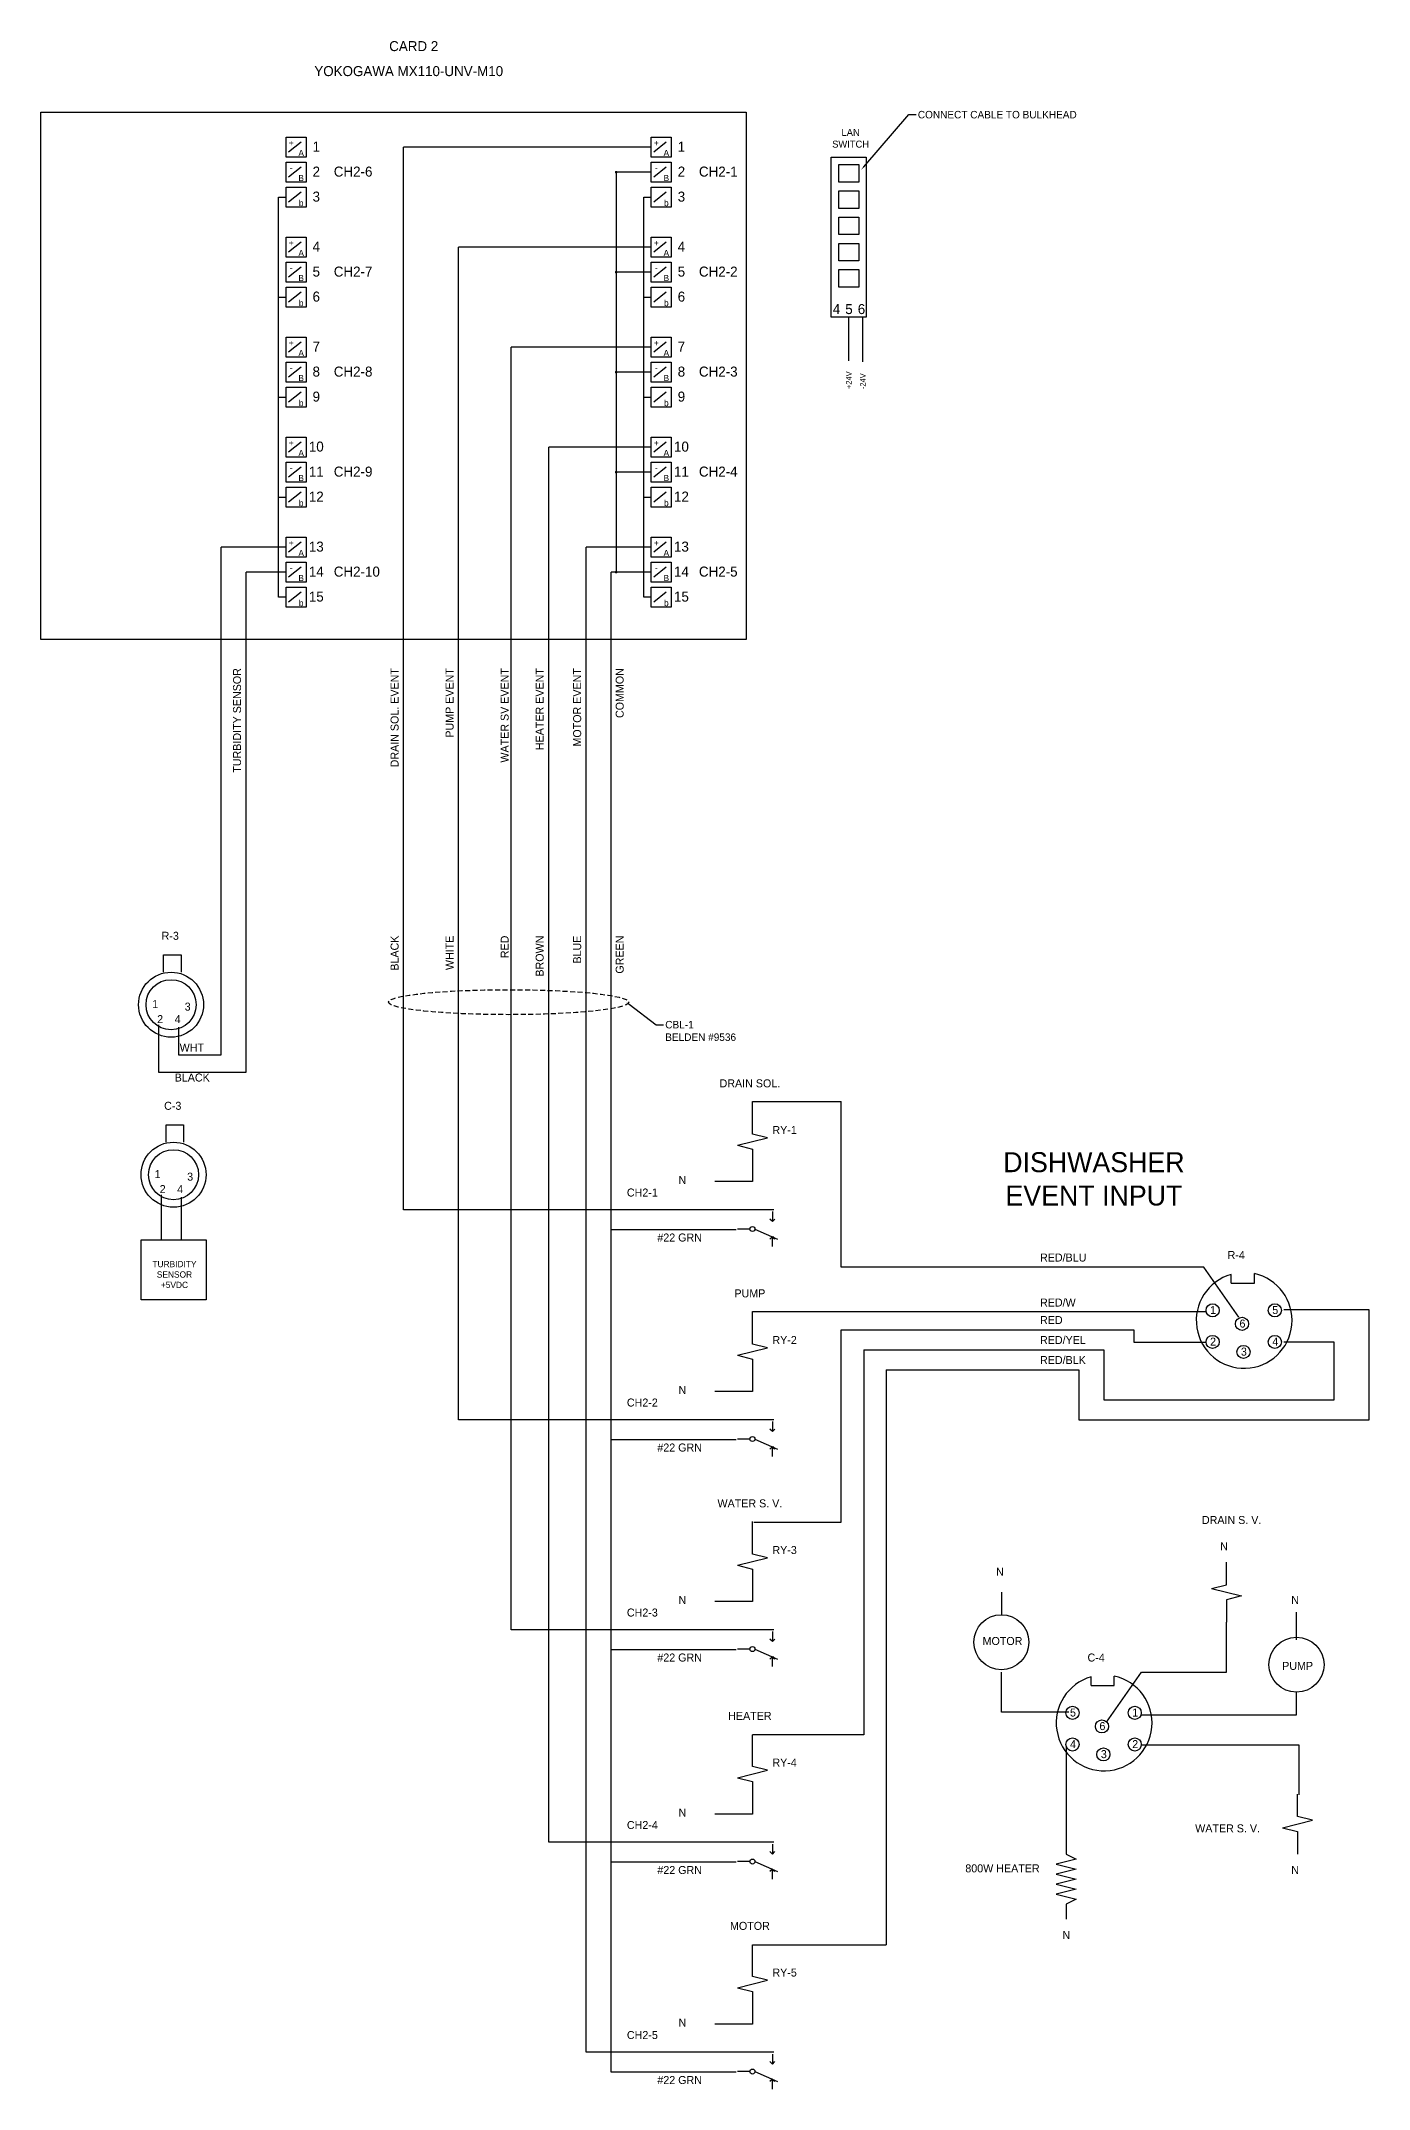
# Model space of a CAD drawing. Extents: x -159 to 139, y -25 to 155.
# Drawn here: x -51.9 to 14.5, y 52.8 to 155.2 of the extents above; entities that cross this region are included whole.
import ezdxf
from ezdxf import colors
from ezdxf.entities.mleader import LeaderData, LeaderLine
from ezdxf.enums import TextEntityAlignment as Align
from ezdxf.math import Vec2, Vec3

# ---------------------------------------------------------------- set-up
doc = ezdxf.new("R2010")
doc.units = 0
doc.header["$MEASUREMENT"] = 0
doc.linetypes.add('HIDDEN', pattern=[0.375, 0.25, -0.125])
doc.layers.get('0').update_dxf_attribs({"linetype": 'CONTINUOUS'})
for name, color, linetype in [('COMP', 3, 'CONTINUOUS'), ('DEVICE', 5, 'CONTINUOUS'), ('ELEC', 1, 'CONTINUOUS'), ('HIDDEN', 3, 'HIDDEN'), ('TEXT', 4, 'CONTINUOUS'), ('WIRE', 1, 'CONTINUOUS'), ('WIRE BIG', 1, 'CONTINUOUS'), ('WIRES', 1, 'CONTINUOUS')]:
    doc.layers.add(name, color=color, linetype=linetype)

# ---------------------------------------------------------------- blocks, each defined once
blk = doc.blocks.new('COILRY')
for p, q in [((0, -0.375), (0, 0)), ((-0.25, -0.5625), (0.25, -0.4375)), ((-0.25, -0.5625), (0, -0.625)), ((0.25, -0.4375), (0, -0.375)), ((0, -0.625), (0, -1))]:
    blk.add_line(p, q)
blk = doc.blocks.new('RESISTOR')
for p, q in [((-1, 0), (-0.625, 0)), ((-0.625, 0), (-0.5, 0.25)), ((-0.5, 0.25), (-0.375, -0.25)), ((-0.375, -0.25), (-0.25, 0.25)), ((-0.25, 0.25), (-0.125, -0.25)), ((-0.125, -0.25), (0, 0.25)), ((0, 0.25), (0.125, -0.25)), ((0.125, -0.25), (0.25, 0.25)), ((0.25, 0.25), (0.375, -0.25)), ((0.375, -0.25), (0.5, 0.25)), ((0.5, 0.25), (0.625, 0)), ((0.625, 0), (1, 0))]:
    blk.add_line(p, q)
blk = doc.blocks.new('*U33')
at = {"layer": 'COMP'}
blk.add_lwpolyline([(-0.5, 0.4375), (0.5, 0.4375), (0.5, -0.4375), (-0.5, -0.4375)], close=True, dxfattribs=at)
blk = doc.blocks.new('*U34')
at = {"layer": 'COMP', "color": 0, "linetype": 'ByBlock', "lineweight": -2, "transparency": 16777216}
for p in [(0, 5.25), (0, 3.9375), (0, 2.625), (0, 1.3125), (0, 0)]:
    blk.add_blockref('*U33', p, dxfattribs=at)

msp = doc.modelspace()

# ---------------------------------------------------------------- linework, layer by layer
at = {"layer": 'COMP'}
for p, q in [((-38.875, 150.125), (-39.5, 149.625)), ((-20.625, 150.125), (-21.25, 149.625)), ((-38.875, 148.875), (-39.5, 148.375)), ((-20.625, 148.875), (-21.25, 148.375)), ((-38.875, 147.625), (-39.5, 147.125)), ((-20.625, 147.625), (-21.25, 147.125)), ((-38.875, 145.125), (-39.5, 144.625)), ((-20.625, 145.125), (-21.25, 144.625)), ((-38.875, 143.875), (-39.5, 143.375)), ((-20.625, 143.875), (-21.25, 143.375)), ((-38.875, 142.625), (-39.5, 142.125)), ((-20.625, 142.625), (-21.25, 142.125)), ((-38.875, 140.125), (-39.5, 139.625)), ((-20.625, 140.125), (-21.25, 139.625)), ((-38.875, 138.875), (-39.5, 138.375)), ((-20.625, 138.875), (-21.25, 138.375)), ((-38.875, 137.625), (-39.5, 137.125)), ((-20.625, 137.625), (-21.25, 137.125)), ((-38.875, 135.125), (-39.5, 134.625)), ((-20.625, 135.125), (-21.25, 134.625)), ((-38.875, 133.875), (-39.5, 133.375)), ((-20.625, 133.875), (-21.25, 133.375)), ((-38.875, 132.625), (-39.5, 132.125)), ((-20.625, 132.625), (-21.25, 132.125)), ((-38.875, 130.125), (-39.5, 129.625)), ((-20.625, 130.125), (-21.25, 129.625)), ((-38.875, 128.875), (-39.5, 128.375)), ((-20.625, 128.875), (-21.25, 128.375)), ((-38.875, 127.625), (-39.5, 127.125)), ((-20.625, 127.625), (-21.25, 127.125)), ((-15.31837, 96.15731), (-15.44337, 96.28231)), ((-15.31837, 96.78231), (-15.31837, 96.78231)), ((-15.31837, 96.65731), (-15.31837, 96.15731)), ((-15.31837, 96.15731), (-15.19337, 96.28231)), ((-16.44337, 95.78231), (-17.06837, 95.78231)), ((-16.19337, 95.78231), (-15.06837, 95.28231)), ((-15.31837, 95.40731), (-15.44337, 95.28231)), ((-15.31837, 94.90731), (-15.31837, 95.40731)), ((-15.31837, 95.40731), (-15.31837, 95.28231)), ((-15.31837, 95.40731), (-15.19337, 95.28231)), ((-15.31837, 86.28231), (-15.31837, 86.28231)), ((-15.31837, 86.15731), (-15.31837, 85.65731)), ((-16.44337, 85.28231), (-17.06837, 85.28231)), ((-16.19337, 85.28231), (-15.06837, 84.78231)), ((-15.31837, 85.65731), (-15.44337, 85.78231)), ((-15.31837, 85.65731), (-15.19337, 85.78231)), ((-15.31837, 84.90731), (-15.44337, 84.78231)), ((-15.31837, 84.40731), (-15.31837, 84.90731)), ((-15.31837, 84.90731), (-15.31837, 84.78231)), ((-15.31837, 84.90731), (-15.19337, 84.78231)), ((-15.31837, 75.78231), (-15.31837, 75.78231)), ((-16.44337, 74.78231), (-17.06837, 74.78231)), ((-16.19337, 74.78231), (-15.06837, 74.28231)), ((-15.31837, 75.15731), (-15.44337, 75.28231)), ((-15.31837, 75.65731), (-15.31837, 75.15731)), ((-15.31837, 75.15731), (-15.19337, 75.28231)), ((-15.31837, 74.40731), (-15.44337, 74.28231)), ((-15.31837, 73.90731), (-15.31837, 74.40731)), ((-15.31837, 74.40731), (-15.31837, 74.28231)), ((-15.31837, 74.40731), (-15.19337, 74.28231)), ((-15.31837, 64.53231), (-15.44337, 64.65731)), ((-15.31837, 65.15731), (-15.31837, 65.15731)), ((-15.31837, 65.03231), (-15.31837, 64.53231)), ((-15.31837, 64.53231), (-15.19337, 64.65731)), ((-16.44337, 64.15731), (-17.06837, 64.15731)), ((-16.19337, 64.15731), (-15.06837, 63.65731)), ((-15.31837, 63.78231), (-15.44337, 63.65731)), ((-15.31837, 63.28231), (-15.31837, 63.78231)), ((-15.31837, 63.78231), (-15.31837, 63.65731)), ((-15.31837, 63.78231), (-15.19337, 63.65731)), ((-15.31837, 54.65731), (-15.31837, 54.65731)), ((-15.31837, 54.53231), (-15.31837, 54.03231)), ((-16.44337, 53.65731), (-17.06837, 53.65731)), ((-16.19337, 53.65731), (-15.06837, 53.15731)), ((-15.31837, 54.03231), (-15.44337, 54.15731)), ((-15.31837, 53.28231), (-15.44337, 53.15731)), ((-15.31837, 54.03231), (-15.19337, 54.15731)), ((-15.31837, 52.78231), (-15.31837, 53.28231)), ((-15.31837, 53.28231), (-15.31837, 53.15731)), ((-15.31837, 53.28231), (-15.19337, 53.15731))]:
    msp.add_line(p, q, dxfattribs=at)
for points in [[(-51.875, 151.625), (-16.625, 151.625), (-16.625, 125.25), (-51.875, 125.25)], [(-39.625, 150.375), (-38.625, 150.375), (-38.625, 149.375), (-39.625, 149.375)], [(-21.375, 150.375), (-20.375, 150.375), (-20.375, 149.375), (-21.375, 149.375)], [(-39.625, 149.125), (-38.625, 149.125), (-38.625, 148.125), (-39.625, 148.125)], [(-21.375, 149.125), (-20.375, 149.125), (-20.375, 148.125), (-21.375, 148.125)], [(-12.375, 149.375), (-10.625, 149.375), (-10.625, 141.375), (-12.375, 141.375)], [(-39.625, 147.875), (-38.625, 147.875), (-38.625, 146.875), (-39.625, 146.875)], [(-21.375, 147.875), (-20.375, 147.875), (-20.375, 146.875), (-21.375, 146.875)], [(-39.625, 145.375), (-38.625, 145.375), (-38.625, 144.375), (-39.625, 144.375)], [(-21.375, 145.375), (-20.375, 145.375), (-20.375, 144.375), (-21.375, 144.375)], [(-39.625, 144.125), (-38.625, 144.125), (-38.625, 143.125), (-39.625, 143.125)], [(-21.375, 144.125), (-20.375, 144.125), (-20.375, 143.125), (-21.375, 143.125)], [(-39.625, 142.875), (-38.625, 142.875), (-38.625, 141.875), (-39.625, 141.875)], [(-21.375, 142.875), (-20.375, 142.875), (-20.375, 141.875), (-21.375, 141.875)], [(-39.625, 140.375), (-38.625, 140.375), (-38.625, 139.375), (-39.625, 139.375)], [(-21.375, 140.375), (-20.375, 140.375), (-20.375, 139.375), (-21.375, 139.375)], [(-39.625, 139.125), (-38.625, 139.125), (-38.625, 138.125), (-39.625, 138.125)], [(-21.375, 139.125), (-20.375, 139.125), (-20.375, 138.125), (-21.375, 138.125)], [(-39.625, 137.875), (-38.625, 137.875), (-38.625, 136.875), (-39.625, 136.875)], [(-21.375, 137.875), (-20.375, 137.875), (-20.375, 136.875), (-21.375, 136.875)], [(-39.625, 135.375), (-38.625, 135.375), (-38.625, 134.375), (-39.625, 134.375)], [(-21.375, 135.375), (-20.375, 135.375), (-20.375, 134.375), (-21.375, 134.375)], [(-39.625, 134.125), (-38.625, 134.125), (-38.625, 133.125), (-39.625, 133.125)], [(-21.375, 134.125), (-20.375, 134.125), (-20.375, 133.125), (-21.375, 133.125)], [(-39.625, 132.875), (-38.625, 132.875), (-38.625, 131.875), (-39.625, 131.875)], [(-21.375, 132.875), (-20.375, 132.875), (-20.375, 131.875), (-21.375, 131.875)], [(-39.625, 130.375), (-38.625, 130.375), (-38.625, 129.375), (-39.625, 129.375)], [(-21.375, 130.375), (-20.375, 130.375), (-20.375, 129.375), (-21.375, 129.375)], [(-39.625, 129.125), (-38.625, 129.125), (-38.625, 128.125), (-39.625, 128.125)], [(-21.375, 129.125), (-20.375, 129.125), (-20.375, 128.125), (-21.375, 128.125)], [(-39.625, 127.875), (-38.625, 127.875), (-38.625, 126.875), (-39.625, 126.875)], [(-21.375, 127.875), (-20.375, 127.875), (-20.375, 126.875), (-21.375, 126.875)], [(-46.875, 95.25), (-43.625, 95.25), (-43.625, 92.25), (-46.875, 92.25)]]:
    msp.add_lwpolyline(points, close=True, dxfattribs=at)
for centre in [(-16.31837, 95.78231), (-16.31837, 85.28231), (-16.31837, 74.78231), (-16.31837, 64.15731), (-16.31837, 53.65731)]:
    msp.add_circle(centre, 0.125, dxfattribs=at)
at = {"layer": 'DEVICE'}
for p, q in [((-45.75, 108.625), (-45.75, 109.5)), ((-45.75, 109.5), (-44.875, 109.5)), ((-44.875, 109.5), (-44.875, 108.625)), ((-45.625, 100.125), (-45.625, 101)), ((-45.625, 101), (-44.75, 101)), ((-44.75, 101), (-44.75, 100.125)), ((7.6092, 93.08039), (7.6092, 93.51556)), ((8.76899, 93.08039), (8.76899, 93.55131)), ((7.6092, 93.08039), (8.76899, 93.08039)), ((0.6092, 72.95539), (0.6092, 73.39056)), ((0.6092, 72.95539), (1.76899, 72.95539)), ((1.76899, 72.95539), (1.76899, 73.42631))]:
    msp.add_line(p, q, dxfattribs=at)
for centre, radius in [((-45.375, 107), 1.625), ((-45.375, 107), 1.25), ((-45.25, 98.5), 1.625), ((-45.25, 98.5), 1.25), ((6.68257, 91.71691), 0.32871), ((8.15193, 91.03915), 0.32871), ((9.79082, 91.71691), 0.32871), ((6.68257, 90.13715), 0.32871), ((9.79082, 90.13715), 0.32871), ((8.22339, 89.63775), 0.32871), ((-3.875, 75.125), 1.375), ((10.875, 74), 1.375), ((-0.31743, 71.59191), 0.32871), ((2.79082, 71.59191), 0.32871), ((1.15193, 70.91415), 0.32871), ((-0.31743, 70.01215), 0.32871), ((1.22339, 69.51275), 0.32871), ((2.79082, 70.01215), 0.32871)]:
    msp.add_circle(centre, radius, dxfattribs=at)
for centre in [(8.26066, 91.21192), (1.26066, 71.08692)]:
    msp.add_arc(centre, 2.39398, 105.7907503, 77.7407619, dxfattribs=at)
at = {"layer": 'ELEC'}
for p, q in [((-21.375, 149.875), (-33.75, 149.875)), ((-33.75, 96.75), (-33.75, 149.875)), ((-21.375, 148.625), (-23.125, 148.625)), ((-23.125, 148.625), (-23.125, 128.625)), ((-40, 127.375), (-40, 147.375)), ((-40, 147.375), (-39.625, 147.375)), ((-21.75, 127.375), (-21.75, 147.375)), ((-21.75, 147.375), (-21.375, 147.375)), ((-21.375, 144.875), (-31, 144.875)), ((-31, 86.25), (-31, 144.875)), ((-21.375, 143.625), (-23.125, 143.625)), ((-40, 142.375), (-39.625, 142.375)), ((-21.75, 142.375), (-21.375, 142.375)), ((-21.375, 139.875), (-28.375, 139.875)), ((-28.375, 75.75), (-28.375, 139.875)), ((-21.375, 138.625), (-23.125, 138.625)), ((-40, 137.375), (-39.625, 137.375)), ((-21.75, 137.375), (-21.375, 137.375)), ((-21.375, 134.875), (-26.5, 134.875)), ((-26.5, 65.125), (-26.5, 134.875)), ((-21.375, 133.625), (-23.125, 133.625)), ((-40, 132.375), (-39.625, 132.375)), ((-21.75, 132.375), (-21.375, 132.375)), ((-39.625, 129.875), (-42.875, 129.875)), ((-42.875, 104.5), (-42.875, 129.875)), ((-21.375, 129.875), (-24.625, 129.875)), ((-24.625, 54.625), (-24.625, 129.875)), ((-39.625, 128.625), (-41.625, 128.625)), ((-41.625, 103.625), (-41.625, 128.625)), ((-21.375, 128.625), (-23.375, 128.625)), ((-23.375, 53.625), (-23.375, 128.625)), ((-39.625, 127.375), (-40, 127.375)), ((-21.375, 127.375), (-21.75, 127.375)), ((-46, 106), (-46, 103.625)), ((-45, 105.875), (-45, 104.5)), ((-45, 104.5), (-42.875, 104.5)), ((-46, 103.625), (-41.625, 103.625)), ((-11.875, 93.875), (-11.875, 102.15731)), ((-45.875, 97.5), (-45.875, 95.25)), ((-44.875, 97.375), (-44.875, 95.25)), ((6.25, 93.875), (-11.875, 93.875)), ((8, 91.375), (6.24074, 93.875)), ((1.375, 71.125), (3.13426, 73.625)), ((3.125, 73.625), (7.375, 73.625))]:
    msp.add_line(p, q, dxfattribs=at)
at = {"layer": 'HIDDEN'}
msp.add_ellipse((-28.5, 107.125), major_axis=(6, 0), ratio=0.104166667, dxfattribs=at)
at = {"layer": 'WIRE'}
for p, q in [((-16.31837, 102.15731), (-11.875, 102.15731)), ((-15.25, 96.75), (-33.75, 96.75)), ((-17.125, 95.75), (-23.375, 95.75)), ((-16.31837, 91.65731), (6.375, 91.65731)), ((14.5, 91.75), (10.25, 91.75)), ((-11.875, 81.125), (-11.875, 90.75)), ((2.75, 90.125), (6.375, 90.125)), ((12.75, 90.125), (10.25, 90.125)), ((-15.25, 86.25), (-31, 86.25)), ((-17.125, 85.25), (-23.375, 85.25)), ((-16.25, 81.125), (-11.875, 81.125)), ((-3.875, 77.625), (-3.875, 76.5)), ((7.375, 73.625), (7.375, 76.125)), ((10.875, 75.25), (10.875, 76.625)), ((-15.25, 75.75), (-28.375, 75.75)), ((-17.125, 74.75), (-23.375, 74.75)), ((-3.875, 71.625), (-3.875, 73.625)), ((10.875, 71.5), (10.875, 72.625)), ((-0.5, 71.625), (-3.875, 71.625)), ((3.125, 71.5), (10.875, 71.5)), ((-0.625, 65.125), (-0.625, 69.875)), ((3.125, 70), (11, 70)), ((11, 70), (11, 67.5)), ((-15.25, 65.125), (-26.5, 65.125)), ((-17.125, 64.125), (-23.375, 64.125)), ((-16.31837, 60), (-9.625, 60)), ((-15.25, 54.625), (-24.625, 54.625)), ((-17.125, 53.625), (-23.375, 53.625))]:
    msp.add_line(p, q, dxfattribs=at)
at = {"layer": 'WIRE', "linetype": 'ByBlock'}
for p, q in [((14.5, 86.25), (14.5, 91.75)), ((-11.875, 90.75), (2.75, 90.75)), ((2.75, 90.75), (2.75, 90.125)), ((12.75, 87.25), (12.75, 90.125)), ((-10.75, 89.75), (-10.75, 70.5)), ((-10.75, 89.75), (1.25, 89.75)), ((1.25, 89.75), (1.25, 87.25)), ((-9.625, 88.75), (-9.625, 60)), ((-9.625, 88.75), (0, 88.75)), ((0, 88.75), (0, 86.25)), ((1.25, 87.25), (12.75, 87.25)), ((0, 86.25), (14.5, 86.25)), ((-10.75, 70.5), (-16.31837, 70.5))]:
    msp.add_line(p, q, dxfattribs=at)
at = {"layer": 'WIRE', "linetype": 'ByBlock', "const_width": 0.04756}
for points in [[(-23.16372, 148.625, 1), (-23.08628, 148.625, 1)], [(-23.16372, 143.625, 1), (-23.08628, 143.625, 1)], [(-23.16372, 138.625, 1), (-23.08628, 138.625, 1)], [(-23.16372, 133.625, 1), (-23.08628, 133.625, 1)], [(-23.16372, 128.625, 1), (-23.08628, 128.625, 1)]]:
    msp.add_lwpolyline(points, format="xyb", close=True, dxfattribs=at)
at = {"layer": 'WIRE BIG'}
for p, q in [((-11.5, 139.18707), (-11.5, 141.375)), ((-10.8, 139.13707), (-10.8, 141.375))]:
    msp.add_line(p, q, dxfattribs=at)
at = {"layer": 'WIRES'}
for p, q in [((-16.31837, 101.65731), (-16.31837, 102.15731)), ((-16.31837, 98.65731), (-16.31837, 98.15731)), ((-16.31837, 98.15731), (-18.19337, 98.15731)), ((-16.31837, 91.15731), (-16.31837, 91.65731)), ((-16.31837, 88.15731), (-16.31837, 87.65731)), ((-16.31837, 87.65731), (-18.19337, 87.65731)), ((-16.31837, 80.65731), (-16.31837, 81.15731)), ((-16.31837, 77.15731), (-18.19337, 77.15731)), ((-16.31837, 77.65731), (-16.31837, 77.15731)), ((-16.31837, 70.03231), (-16.31837, 70.5)), ((-16.31837, 67.03231), (-16.31837, 66.53231)), ((-16.31837, 66.53231), (-18.19337, 66.53231)), ((-16.31837, 59.53231), (-16.31837, 60)), ((-16.31837, 56.53231), (-16.31837, 56.03231)), ((-16.31837, 56.03231), (-18.19337, 56.03231))]:
    msp.add_line(p, q, dxfattribs=at)

# ---------------------------------------------------------------- block references
at = {"layer": 'COMP'}
msp.add_blockref('*U34', (-11.5, 143.3125), dxfattribs=at)
at = {"layer": 'COMP', "xscale": 3, "yscale": 3, "zscale": 3}
for p in [(-16.31837, 101.65731), (-16.31837, 91.15731), (-16.31837, 80.65731), (-16.31837, 70.03231), (10.93163, 67.53231), (-16.31837, 59.53231)]:
    msp.add_blockref('COILRY', p, dxfattribs=at)
at = {"layer": 'COMP'}
for name, p, xscale, yscale, zscale, rotation in [('COILRY', (7.375, 76.125), -3, 3, 3, 180), ('RESISTOR', (-0.63134, 63.28231), 2, 2, 2, 270)]:
    msp.add_blockref(name, p, dxfattribs=dict(at, xscale=xscale, yscale=yscale, zscale=zscale, rotation=rotation))

# ---------------------------------------------------------------- texts
for s, height, p in [('CARD 2', 0.5, (-33.24539, 154.67717)), ('YOKOGAWA MX110-UNV-M10', 0.5, (-33.49539, 153.42717)), ('+', 0.3125, (-39.37039, 149.92717)), ('A', 0.3125, (-38.87039, 149.42717)), ('1', 0.5, (-38.11539, 149.65329)), ('+', 0.3125, (-21.12039, 149.92717)), ('A', 0.3125, (-20.62039, 149.42717)), ('1', 0.5, (-19.86539, 149.65329)), ('-', 0.3125, (-39.37039, 148.67717)), ('B', 0.3125, (-38.87039, 148.17717)), ('2', 0.5, (-38.11539, 148.40329)), ('-', 0.3125, (-21.12039, 148.67717)), ('B', 0.3125, (-20.62039, 148.17717)), ('2', 0.5, (-19.86539, 148.40329)), ('3', 0.5, (-38.11539, 147.15329)), ('3', 0.5, (-19.86539, 147.15329)), ('b', 0.3125, (-38.87039, 146.92717)), ('b', 0.3125, (-20.62039, 146.92717)), ('+', 0.3125, (-39.37039, 144.92717)), ('A', 0.3125, (-38.87039, 144.42717)), ('4', 0.5, (-38.11539, 144.65329)), ('+', 0.3125, (-21.12039, 144.92717)), ('A', 0.3125, (-20.62039, 144.42717)), ('4', 0.5, (-19.86539, 144.65329)), ('-', 0.3125, (-39.37039, 143.67717)), ('B', 0.3125, (-38.87039, 143.17717)), ('5', 0.5, (-38.11539, 143.40329)), ('-', 0.3125, (-21.12039, 143.67717)), ('B', 0.3125, (-20.62039, 143.17717)), ('5', 0.5, (-19.86539, 143.40329)), ('6', 0.5, (-38.11539, 142.15329)), ('6', 0.5, (-19.86539, 142.15329)), ('b', 0.3125, (-38.87039, 141.92717)), ('b', 0.3125, (-20.62039, 141.92717)), ('4', 0.5, (-12.11539, 141.52829)), ('5', 0.5, (-11.49039, 141.52829)), ('6', 0.5, (-10.86539, 141.52829)), ('+', 0.3125, (-39.37039, 139.92717)), ('A', 0.3125, (-38.87039, 139.42717)), ('7', 0.5, (-38.11539, 139.65329)), ('+', 0.3125, (-21.12039, 139.92717)), ('A', 0.3125, (-20.62039, 139.42717)), ('7', 0.5, (-19.86539, 139.65329)), ('-', 0.3125, (-39.37039, 138.67717)), ('B', 0.3125, (-38.87039, 138.17717)), ('8', 0.5, (-38.11539, 138.40329)), ('-', 0.3125, (-21.12039, 138.67717)), ('B', 0.3125, (-20.62039, 138.17717)), ('8', 0.5, (-19.86539, 138.40329)), ('b', 0.3125, (-38.87039, 136.92717)), ('9', 0.5, (-38.11539, 137.15329)), ('b', 0.3125, (-20.62039, 136.92717)), ('9', 0.5, (-19.86539, 137.15329)), ('+', 0.3125, (-39.37039, 134.92717)), ('+', 0.3125, (-21.12039, 134.92717)), ('A', 0.3125, (-38.87039, 134.42717)), ('10', 0.5, (-38.11539, 134.65329)), ('A', 0.3125, (-20.62039, 134.42717)), ('10', 0.5, (-19.86539, 134.65329)), ('-', 0.3125, (-39.37039, 133.67717)), ('B', 0.3125, (-38.87039, 133.17717)), ('11', 0.5, (-38.11539, 133.40329)), ('-', 0.3125, (-21.12039, 133.67717)), ('B', 0.3125, (-20.62039, 133.17717)), ('11', 0.5, (-19.86539, 133.40329)), ('b', 0.3125, (-38.87039, 131.92717)), ('12', 0.5, (-38.11539, 132.15329)), ('b', 0.3125, (-20.62039, 131.92717)), ('12', 0.5, (-19.86539, 132.15329)), ('+', 0.3125, (-39.37039, 129.92717)), ('13', 0.5, (-38.11539, 129.65329)), ('+', 0.3125, (-21.12039, 129.92717)), ('13', 0.5, (-19.86539, 129.65329)), ('A', 0.3125, (-38.87039, 129.42717)), ('A', 0.3125, (-20.62039, 129.42717)), ('-', 0.3125, (-39.37039, 128.67717)), ('B', 0.3125, (-38.87039, 128.17717)), ('14', 0.5, (-38.11539, 128.40329)), ('-', 0.3125, (-21.12039, 128.67717)), ('B', 0.3125, (-20.62039, 128.17717)), ('14', 0.5, (-19.86539, 128.40329)), ('b', 0.3125, (-38.87039, 126.92717)), ('15', 0.5, (-38.11539, 127.15329)), ('b', 0.3125, (-20.62039, 126.92717)), ('15', 0.5, (-19.86539, 127.15329))]:
    msp.add_text(s, height=height).set_placement(p, align=Align.CENTER)
for s, p in [('CH2-6', (-37.24039, 148.40329)), ('CH2-1', (-18.99039, 148.40329)), ('CH2-7', (-37.24039, 143.40329)), ('CH2-2', (-18.99039, 143.40329)), ('CH2-8', (-37.24039, 138.40329)), ('CH2-3', (-18.99039, 138.40329)), ('CH2-9', (-37.24039, 133.40329)), ('CH2-4', (-18.99039, 133.40329)), ('CH2-10', (-37.24039, 128.40329)), ('CH2-5', (-18.99039, 128.40329))]:
    msp.add_text(s, height=0.5).set_placement(p)
at = {"attachment_point": 2}
for s, insert, char_height, width in [('LAN\\PSWITCH', (-11.40993, 150.78587), 0.35, 3.3171432), ('TURBIDITY\\PSENSOR\\P+5VDC', (-45.20352, 94.18633), 0.3125, 2.369388)]:
    msp.add_mtext(s, dxfattribs=dict(at, insert=insert, char_height=char_height, width=width))
at = {"layer": 'TEXT'}
for s, p in [('+24V', (-11.5, 138.22284)), ('-24V', (-10.8, 138.17284))]:
    msp.add_text(s, height=0.28, rotation=90, dxfattribs=at).set_placement(p, align=Align.MIDDLE_CENTER)
for s, p in [('TURBIDITY SENSOR', (-41.87663, 123.82833)), ('DRAIN SOL. EVENT', (-34.00163, 123.82833)), ('PUMP EVENT', (-31.25163, 123.82833)), ('WATER SV EVENT', (-28.50163, 123.82833)), ('HEATER EVENT', (-26.75163, 123.82833)), ('MOTOR EVENT', (-24.87663, 123.82833)), ('COMMON', (-22.75163, 123.82833)), ('BLACK', (-34.00163, 110.45333)), ('WHITE', (-31.25163, 110.45333)), ('RED', (-28.50163, 110.45333)), ('BROWN', (-26.75163, 110.45333)), ('BLUE', (-24.87663, 110.45333)), ('GREEN', (-22.75163, 110.45333))]:
    msp.add_text(s, height=0.4, rotation=90, dxfattribs=at).set_placement(p, align=Align.RIGHT)
for s, p in [('R-3', (-45.8453, 110.24317)), ('1', (-46.31837, 106.82756)), ('3', (-44.69337, 106.70256)), ('2', (-46.06837, 106.07756)), ('4', (-45.19337, 106.07756)), ('WHT', (-44.94337, 104.65731)), ('BLACK', (-45.19337, 103.15731)), ('C-3', (-45.7203, 101.74317)), ('RY-1', (-15.31837, 100.53231)), ('1', (-46.19337, 98.32756)), ('3', (-44.56837, 98.20256)), ('2', (-45.94337, 97.57756)), ('4', (-45.06837, 97.57756)), ('#22 GRN', (-21.06837, 95.15731)), ('RED/BLU', (-1.94337, 94.15731)), ('R-4', (7.43163, 94.28231)), ('RED/W', (-1.94337, 91.90731)), ('RED', (-1.94337, 91.03231)), ('1', (6.55663, 91.53231)), ('6', (8.02598, 90.85455)), ('5', (9.66488, 91.53231)), ('RY-2', (-15.31837, 90.03231)), ('RED/YEL', (-1.94337, 90.03231)), ('2', (6.55663, 89.95256)), ('4', (9.66488, 89.95256)), ('RED/BLK', (-1.94337, 89.03231)), ('3', (8.09744, 89.45315)), ('#22 GRN', (-21.06837, 84.65731)), ('RY-3', (-15.31837, 79.53231)), ('#22 GRN', (-21.06837, 74.15731)), ('C-4', (0.43163, 74.15731)), ('5', (-0.44337, 71.40731)), ('1', (2.66488, 71.40731)), ('6', (1.02598, 70.72955)), ('4', (-0.44337, 69.82756)), ('3', (1.09744, 69.32815)), ('2', (2.66488, 69.82756)), ('RY-4', (-15.31837, 68.90731)), ('#22 GRN', (-21.06837, 63.53231)), ('RY-5', (-15.31837, 58.40731)), ('#22 GRN', (-21.06837, 53.03231))]:
    msp.add_text(s, height=0.4, dxfattribs=at).set_placement(p)
for s, p in [('DRAIN SOL.', (-16.44337, 102.86565)), ('N', (-19.81837, 98.03231)), ('CH2-1', (-21.81837, 97.40731)), ('PUMP', (-16.44337, 92.36565)), ('CH2-2', (-21.81837, 86.90731)), ('N', (-19.81837, 87.53231)), ('WATER S. V.', (-16.44337, 81.86565)), ('DRAIN S. V.', (7.634, 81.03492)), ('N', (7.25, 79.725)), ('N', (-3.94337, 78.44269)), ('CH2-3', (-21.81837, 76.40731)), ('N', (-19.81837, 77.03231)), ('N', (10.80663, 77.03231)), ('MOTOR', (-3.81837, 74.98435)), ('PUMP', (10.93163, 73.74065)), ('HEATER', (-16.44337, 71.24065)), ('N', (-19.81837, 66.40731)), ('CH2-4', (-21.81837, 65.78231)), ('WATER S. V.', (7.43163, 65.61565)), ('800W HEATER', (-3.81837, 63.61565)), ('N', (10.80663, 63.53231)), ('MOTOR', (-16.44337, 60.74065)), ('N', (-0.63134, 60.28231)), ('CH2-5', (-21.81837, 55.28231)), ('N', (-19.81837, 55.90731))]:
    msp.add_text(s, height=0.4, dxfattribs=at).set_placement(p, align=Align.CENTER)
at = {"layer": 'TEXT', "insert": (0.75, 99.625), "char_height": 1, "width": 22.25, "attachment_point": 2}
msp.add_mtext('DISHWASHER\\PEVENT INPUT', dxfattribs=at)

# ---------------------------------------------------------------- leaders
at = {"layer": 'TEXT'}
ml = msp.add_multileader_mtext('Standard', dxfattribs=at)
ml.set_content('CONNECT CABLE TO BULKHEAD', color=256)
ml.set_leader_properties()
ml.build(insert=Vec2(0, 0))
ml.multileader.update_dxf_attribs({"dogleg_length": 0.36, "arrow_head_size": 0.18})
ctx = ml.context
ctx.base_point, ctx.char_height, ctx.arrow_head_size, ctx.landing_gap_size, ctx.plane_origin = Vec3(-8.14, 151.5), 0.375, 0.18, 0.09, Vec3(-10.875, 148.75)
notes = []
notes.append((ctx, [(0, (1, 1, 0), (-8.5, 151.5), (1, 0), 0.36, [(0, [(-10.875, 148.75)], 0, [])])]))
ctx.mtext.insert, ctx.mtext.flow_direction = Vec3(-8.05, 151.6875), 5
ml = msp.add_multileader_mtext('Standard', dxfattribs=at)
ml.set_content('CBL-1\\PBELDEN #9536', color=256)
ml.set_leader_properties()
ml.build(insert=Vec2(0, 0))
ml.multileader.update_dxf_attribs({"dogleg_length": 0.36, "arrow_head_size": 0.18})
ctx = ml.context
ctx.base_point, ctx.char_height, ctx.arrow_head_size, ctx.landing_gap_size, ctx.plane_origin = Vec3(-20.765, 106), 0.375, 0.18, 0.09, Vec3(-22.625, 101.875)
notes.append((ctx, [(0, (1, 1, 0), (-21.125, 106), (1, 0), 0.36, [(0, [(-22.625, 107.125)], 0, [])])]))
ctx.mtext.insert, ctx.mtext.flow_direction = Vec3(-20.675, 106.1875), 5
for ctx, leaders in notes:
    for number, flags, end, landing, length, lines in leaders:
        leader = LeaderData()
        leader.index, (leader.has_last_leader_line, leader.has_dogleg_vector, leader.attachment_direction) = number, flags
        leader.last_leader_point, leader.dogleg_vector, leader.dogleg_length = Vec3(end), Vec3(landing), length
        for number, points, colour, breaks in lines:
            line = LeaderLine()
            line.index, line.vertices, line.color, line.breaks = number, Vec3.list(points), colors.encode_raw_color(colour), breaks
            leader.lines.append(line)
        ctx.leaders.append(leader)

doc.saveas('drawing.dxf')
